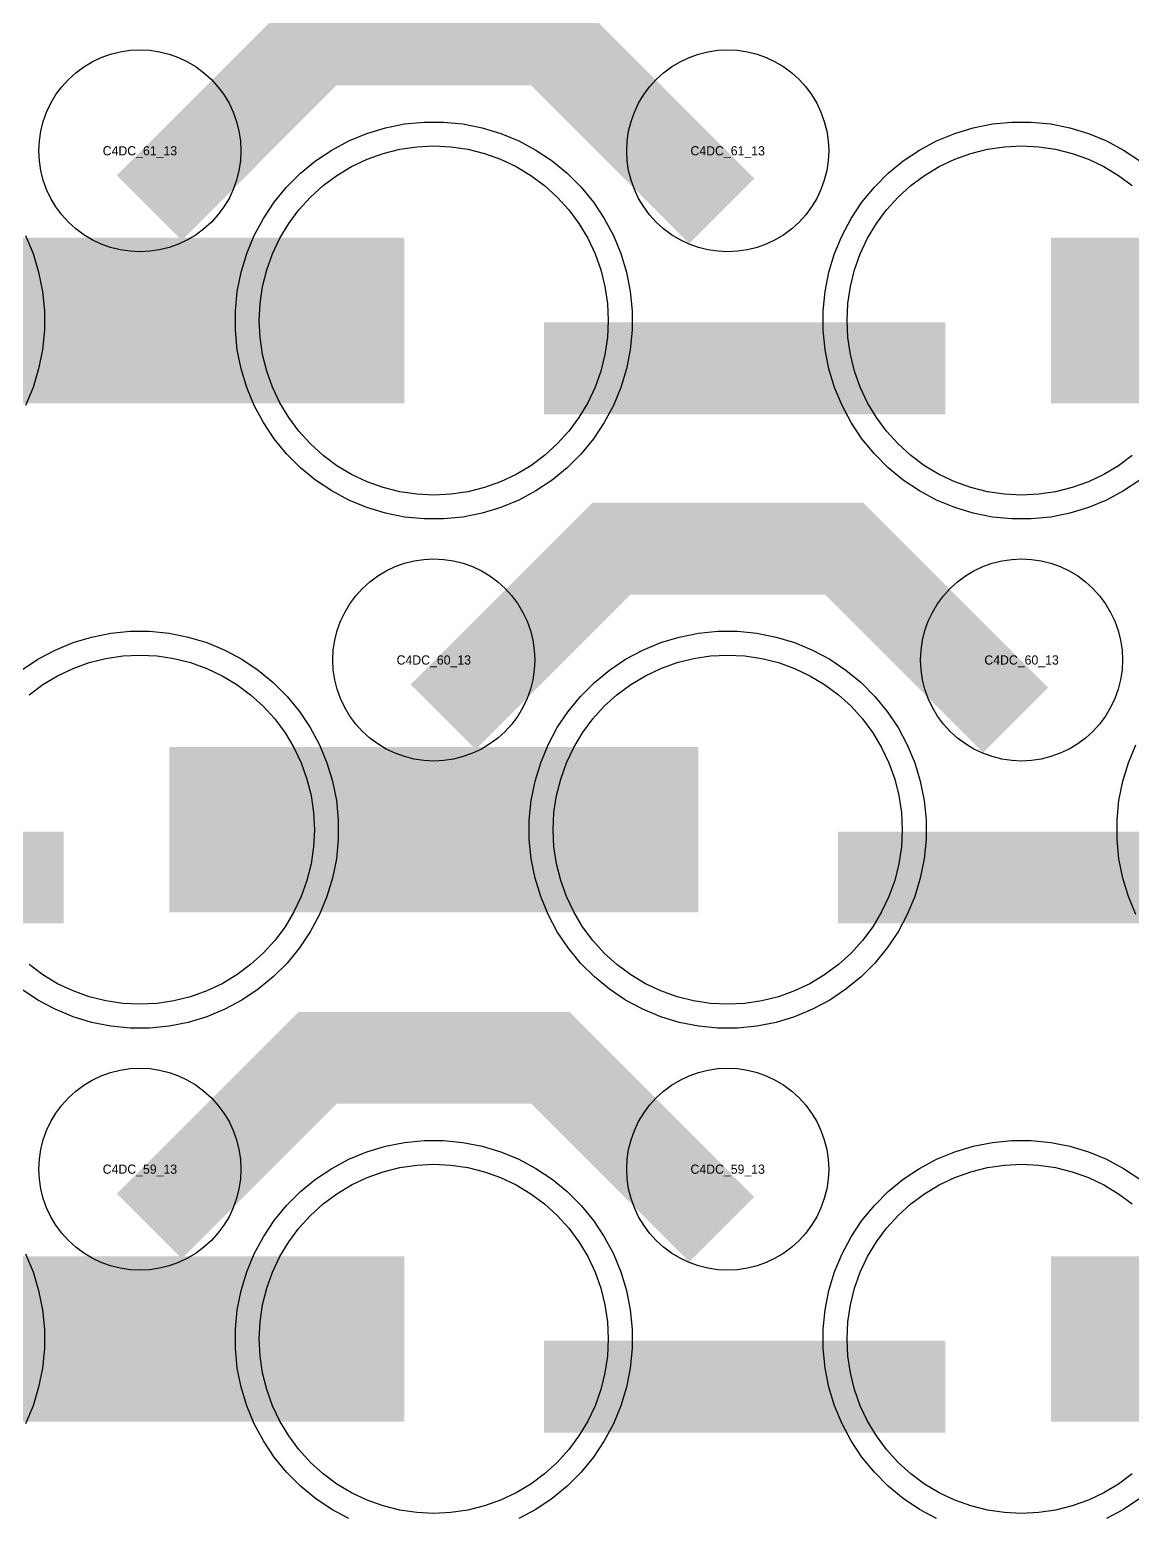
# Model space of a CAD drawing. Extents: x -11880 to 11880, y -14992 to 14992.
# Drawn here: x -7870 to -7569.9, y -6712.8 to -6308 of the extents above; entities that cross this region are included whole.
import ezdxf
from ezdxf.enums import TextEntityAlignment as Align

# ---------------------------------------------------------------- set-up
doc = ezdxf.new("R2010")
doc.units = 0
doc.header["$MEASUREMENT"] = 0
for name, color, linetype in [('GDS_775_DT_237', 138, 'CONTINUOUS'), ('RDL1_FS', 34, 'CONTINUOUS'), ('RDL_BS', 160, 'CONTINUOUS')]:
    doc.layers.add(name, color=color, linetype=linetype)

msp = doc.modelspace()

# ---------------------------------------------------------------- linework, layer by layer
at = {"layer": 'RDL1_FS'}
msp.add_lwpolyline([(-7760, -6434.664), (-7764.657, -6434.435), (-7769.268, -6433.751), (-7773.791, -6432.619), (-7778.181, -6431.047), (-7782.395, -6429.055), (-7786.395, -6426.657), (-7790.14, -6423.879), (-7793.594, -6420.749), (-7796.724, -6417.295), (-7799.502, -6413.55), (-7801.9, -6409.55), (-7803.892, -6405.336), (-7805.464, -6400.946), (-7806.596, -6396.423), (-7807.28, -6391.812), (-7807.509, -6387.155), (-7807.28, -6382.498), (-7806.596, -6377.887), (-7805.464, -6373.364), (-7803.892, -6368.974), (-7801.9, -6364.76), (-7799.502, -6360.76), (-7796.724, -6357.015), (-7793.594, -6353.561), (-7790.14, -6350.431), (-7786.395, -6347.653), (-7782.395, -6345.255), (-7778.181, -6343.263), (-7773.791, -6341.691), (-7769.268, -6340.559), (-7764.657, -6339.875), (-7760, -6339.646), (-7755.343, -6339.875), (-7750.732, -6340.559), (-7746.209, -6341.691), (-7741.819, -6343.263), (-7737.605, -6345.255), (-7733.605, -6347.653), (-7729.86, -6350.431), (-7726.406, -6353.561), (-7723.276, -6357.015), (-7720.498, -6360.76), (-7718.1, -6364.76), (-7716.108, -6368.974), (-7714.536, -6373.364), (-7713.404, -6377.887), (-7712.72, -6382.498), (-7712.491, -6387.155), (-7712.72, -6391.812), (-7713.404, -6396.423), (-7714.536, -6400.946), (-7716.108, -6405.336), (-7718.1, -6409.55), (-7720.498, -6413.55), (-7723.276, -6417.295), (-7726.406, -6420.749), (-7729.86, -6423.879), (-7733.605, -6426.657), (-7737.605, -6429.055), (-7741.819, -6431.047), (-7746.209, -6432.619), (-7750.732, -6433.751), (-7755.343, -6434.435)], close=True, dxfattribs=at)
msp.add_lwpolyline([(-7569.86, -6423.879), (-7573.605, -6426.657), (-7577.605, -6429.055), (-7581.819, -6431.047), (-7586.209, -6432.619), (-7590.732, -6433.751), (-7595.343, -6434.435), (-7600, -6434.664), (-7604.657, -6434.435), (-7609.268, -6433.751), (-7613.791, -6432.619), (-7618.181, -6431.047), (-7622.395, -6429.055), (-7626.395, -6426.657), (-7630.14, -6423.879), (-7633.594, -6420.749), (-7636.724, -6417.295), (-7639.502, -6413.55), (-7641.9, -6409.55), (-7643.892, -6405.336), (-7645.464, -6400.946), (-7646.596, -6396.423), (-7647.28, -6391.812), (-7647.509, -6387.155), (-7647.28, -6382.498), (-7646.596, -6377.887), (-7645.464, -6373.364), (-7643.892, -6368.974), (-7641.9, -6364.76), (-7639.502, -6360.76), (-7636.724, -6357.015), (-7633.594, -6353.561), (-7630.14, -6350.431), (-7626.395, -6347.653), (-7622.395, -6345.255), (-7618.181, -6343.263), (-7613.791, -6341.691), (-7609.268, -6340.559), (-7604.657, -6339.875), (-7600, -6339.646), (-7595.343, -6339.875), (-7590.732, -6340.559), (-7586.209, -6341.691), (-7581.819, -6343.263), (-7577.605, -6345.255), (-7573.605, -6347.653), (-7569.86, -6350.431)], dxfattribs=at)
for points in [[(-7911.998, -6387.155, 45, 45, 0), (-7839.998, -6387.155, 45, 45, 0)], [(-7839.998, -6387.155, 45, 45, 0), (-7767.998, -6387.155, 45, 45, 0)], [(-7591.998, -6387.155, 45, 45, 0), (-7519.998, -6387.155, 45, 45, 0)]]:
    msp.add_lwpolyline(points, format="xyseb", dxfattribs=at)
at = {"layer": 'RDL1_FS', "color": 240, "true_color": 0xed1f24}
for points in [[(-7870.14, -6488.996), (-7866.395, -6486.218), (-7862.395, -6483.82), (-7858.181, -6481.828), (-7853.791, -6480.256), (-7849.268, -6479.124), (-7844.657, -6478.44), (-7840, -6478.211), (-7835.343, -6478.44), (-7830.732, -6479.124), (-7826.209, -6480.256), (-7821.819, -6481.828), (-7817.605, -6483.82), (-7813.605, -6486.218), (-7809.86, -6488.996), (-7806.406, -6492.126), (-7803.276, -6495.58), (-7800.498, -6499.325), (-7798.1, -6503.325), (-7796.108, -6507.539), (-7794.536, -6511.929), (-7793.404, -6516.452), (-7792.72, -6521.063), (-7792.491, -6525.72), (-7792.72, -6530.377), (-7793.404, -6534.988), (-7794.536, -6539.511), (-7796.108, -6543.901), (-7798.1, -6548.115), (-7800.498, -6552.115), (-7803.276, -6555.86), (-7806.406, -6559.314), (-7809.86, -6562.444), (-7813.605, -6565.222), (-7817.605, -6567.62), (-7821.819, -6569.612), (-7826.209, -6571.184), (-7830.732, -6572.316), (-7835.343, -6573), (-7840, -6573.229), (-7844.657, -6573), (-7849.268, -6572.316), (-7853.791, -6571.184), (-7858.181, -6569.612), (-7862.395, -6567.62), (-7866.395, -6565.222), (-7870.14, -6562.444)], [(-7569.86, -6701.009), (-7573.605, -6703.787), (-7577.605, -6706.185), (-7581.819, -6708.177), (-7586.209, -6709.749), (-7590.732, -6710.881), (-7595.343, -6711.565), (-7600, -6711.794), (-7604.657, -6711.565), (-7609.268, -6710.881), (-7613.791, -6709.749), (-7618.181, -6708.177), (-7622.395, -6706.185), (-7626.395, -6703.787), (-7630.14, -6701.009), (-7633.594, -6697.879), (-7636.724, -6694.425), (-7639.502, -6690.68), (-7641.9, -6686.68), (-7643.892, -6682.466), (-7645.464, -6678.076), (-7646.596, -6673.553), (-7647.28, -6668.942), (-7647.509, -6664.285), (-7647.28, -6659.628), (-7646.596, -6655.017), (-7645.464, -6650.494), (-7643.892, -6646.104), (-7641.9, -6641.89), (-7639.502, -6637.89), (-7636.724, -6634.145), (-7633.594, -6630.691), (-7630.14, -6627.561), (-7626.395, -6624.783), (-7622.395, -6622.385), (-7618.181, -6620.393), (-7613.791, -6618.821), (-7609.268, -6617.689), (-7604.657, -6617.005), (-7600, -6616.776), (-7595.343, -6617.005), (-7590.732, -6617.689), (-7586.209, -6618.821), (-7581.819, -6620.393), (-7577.605, -6622.385), (-7573.605, -6624.783), (-7569.86, -6627.561)]]:
    msp.add_lwpolyline(points, dxfattribs=at)
for points in [[(-7680, -6573.229), (-7684.657, -6573), (-7689.268, -6572.316), (-7693.791, -6571.184), (-7698.181, -6569.612), (-7702.395, -6567.62), (-7706.395, -6565.222), (-7710.14, -6562.444), (-7713.594, -6559.314), (-7716.724, -6555.86), (-7719.502, -6552.115), (-7721.9, -6548.115), (-7723.892, -6543.901), (-7725.464, -6539.511), (-7726.596, -6534.988), (-7727.28, -6530.377), (-7727.509, -6525.72), (-7727.28, -6521.063), (-7726.596, -6516.452), (-7725.464, -6511.929), (-7723.892, -6507.539), (-7721.9, -6503.325), (-7719.502, -6499.325), (-7716.724, -6495.58), (-7713.594, -6492.126), (-7710.14, -6488.996), (-7706.395, -6486.218), (-7702.395, -6483.82), (-7698.181, -6481.828), (-7693.791, -6480.256), (-7689.268, -6479.124), (-7684.657, -6478.44), (-7680, -6478.211), (-7675.343, -6478.44), (-7670.732, -6479.124), (-7666.209, -6480.256), (-7661.819, -6481.828), (-7657.605, -6483.82), (-7653.605, -6486.218), (-7649.86, -6488.996), (-7646.406, -6492.126), (-7643.276, -6495.58), (-7640.498, -6499.325), (-7638.1, -6503.325), (-7636.108, -6507.539), (-7634.536, -6511.929), (-7633.404, -6516.452), (-7632.72, -6521.063), (-7632.491, -6525.72), (-7632.72, -6530.377), (-7633.404, -6534.988), (-7634.536, -6539.511), (-7636.108, -6543.901), (-7638.1, -6548.115), (-7640.498, -6552.115), (-7643.276, -6555.86), (-7646.406, -6559.314), (-7649.86, -6562.444), (-7653.605, -6565.222), (-7657.605, -6567.62), (-7661.819, -6569.612), (-7666.209, -6571.184), (-7670.732, -6572.316), (-7675.343, -6573)], [(-7760, -6711.794), (-7764.657, -6711.565), (-7769.268, -6710.881), (-7773.791, -6709.749), (-7778.181, -6708.177), (-7782.395, -6706.185), (-7786.395, -6703.787), (-7790.14, -6701.009), (-7793.594, -6697.879), (-7796.724, -6694.425), (-7799.502, -6690.68), (-7801.9, -6686.68), (-7803.892, -6682.466), (-7805.464, -6678.076), (-7806.596, -6673.553), (-7807.28, -6668.942), (-7807.509, -6664.285), (-7807.28, -6659.628), (-7806.596, -6655.017), (-7805.464, -6650.494), (-7803.892, -6646.104), (-7801.9, -6641.89), (-7799.502, -6637.89), (-7796.724, -6634.145), (-7793.594, -6630.691), (-7790.14, -6627.561), (-7786.395, -6624.783), (-7782.395, -6622.385), (-7778.181, -6620.393), (-7773.791, -6618.821), (-7769.268, -6617.689), (-7764.657, -6617.005), (-7760, -6616.776), (-7755.343, -6617.005), (-7750.732, -6617.689), (-7746.209, -6618.821), (-7741.819, -6620.393), (-7737.605, -6622.385), (-7733.605, -6624.783), (-7729.86, -6627.561), (-7726.406, -6630.691), (-7723.276, -6634.145), (-7720.498, -6637.89), (-7718.1, -6641.89), (-7716.108, -6646.104), (-7714.536, -6650.494), (-7713.404, -6655.017), (-7712.72, -6659.628), (-7712.491, -6664.285), (-7712.72, -6668.942), (-7713.404, -6673.553), (-7714.536, -6678.076), (-7716.108, -6682.466), (-7718.1, -6686.68), (-7720.498, -6690.68), (-7723.276, -6694.425), (-7726.406, -6697.879), (-7729.86, -6701.009), (-7733.605, -6703.787), (-7737.605, -6706.185), (-7741.819, -6708.177), (-7746.209, -6709.749), (-7750.732, -6710.881), (-7755.343, -6711.565)]]:
    msp.add_lwpolyline(points, close=True, dxfattribs=at)
for points in [[(-7831.998, -6525.72, 45, 45, 0), (-7759.998, -6525.72, 45, 45, 0)], [(-7759.998, -6525.72, 45, 45, 0), (-7687.998, -6525.72, 45, 45, 0)], [(-7911.998, -6664.285, 45, 45, 0), (-7839.998, -6664.285, 45, 45, 0)], [(-7839.998, -6664.285, 45, 45, 0), (-7767.998, -6664.285, 45, 45, 0)], [(-7591.998, -6664.285, 45, 45, 0), (-7519.998, -6664.285, 45, 45, 0)]]:
    msp.add_lwpolyline(points, format="xyseb", dxfattribs=at)
at = {"layer": 'RDL_BS'}
for points in [[(-7837.438, -6356.469, 25, 25, 0), (-7791.623, -6310.654, 25, 25, 0), (-7758.07, -6310.654, 25, 25, 0)], [(-7681.599, -6357.368, 25, 25, 0), (-7728.313, -6310.654, 25, 25, 0), (-7758.071, -6310.654, 25, 25, 0)], [(-7729.984, -6400.168, 25, 25, 0), (-7620.719, -6400.168, 25, 25, 0)], [(-7757.438, -6495.034, 25, 25, 0), (-7711.623, -6449.219, 25, 25, 0), (-7678.07, -6449.219, 25, 25, 0)], [(-7601.599, -6495.933, 25, 25, 0), (-7648.313, -6449.219, 25, 25, 0), (-7678.071, -6449.219, 25, 25, 0)], [(-7837.438, -6633.599, 25, 25, 0), (-7791.623, -6587.784, 25, 25, 0), (-7758.07, -6587.784, 25, 25, 0)], [(-7681.599, -6634.498, 25, 25, 0), (-7728.313, -6587.784, 25, 25, 0), (-7758.071, -6587.784, 25, 25, 0)]]:
    msp.add_lwpolyline(points, format="xyseb", dxfattribs=at)
for points in [[(-7840, -6368.461), (-7842.693, -6368.329), (-7845.365, -6367.933), (-7847.984, -6367.276), (-7850.519, -6366.369), (-7852.956, -6365.217), (-7855.28, -6363.824), (-7857.443, -6362.221), (-7859.442, -6360.409), (-7861.254, -6358.41), (-7862.857, -6356.247), (-7864.25, -6353.923), (-7865.402, -6351.486), (-7866.309, -6348.951), (-7866.966, -6346.332), (-7867.362, -6343.66), (-7867.494, -6340.967), (-7867.362, -6338.274), (-7866.966, -6335.602), (-7866.309, -6332.983), (-7865.402, -6330.448), (-7864.25, -6328.011), (-7862.857, -6325.687), (-7861.254, -6323.524), (-7859.442, -6321.525), (-7857.443, -6319.713), (-7855.28, -6318.11), (-7852.956, -6316.717), (-7850.519, -6315.565), (-7847.984, -6314.658), (-7845.365, -6314.001), (-7842.693, -6313.605), (-7840, -6313.473), (-7837.307, -6313.605), (-7834.635, -6314.001), (-7832.016, -6314.658), (-7829.481, -6315.565), (-7827.044, -6316.717), (-7824.72, -6318.11), (-7822.557, -6319.713), (-7820.558, -6321.525), (-7818.746, -6323.524), (-7817.143, -6325.687), (-7815.75, -6328.011), (-7814.598, -6330.448), (-7813.691, -6332.983), (-7813.034, -6335.602), (-7812.638, -6338.274), (-7812.506, -6340.967), (-7812.638, -6343.66), (-7813.034, -6346.332), (-7813.691, -6348.951), (-7814.598, -6351.486), (-7815.75, -6353.923), (-7817.143, -6356.247), (-7818.746, -6358.41), (-7820.558, -6360.409), (-7822.557, -6362.221), (-7824.72, -6363.824), (-7827.044, -6365.217), (-7829.481, -6366.369), (-7832.016, -6367.276), (-7834.635, -6367.933), (-7837.307, -6368.329)], [(-7680, -6368.461), (-7682.693, -6368.329), (-7685.365, -6367.933), (-7687.984, -6367.276), (-7690.519, -6366.369), (-7692.956, -6365.217), (-7695.28, -6363.824), (-7697.443, -6362.221), (-7699.442, -6360.409), (-7701.254, -6358.41), (-7702.857, -6356.247), (-7704.25, -6353.923), (-7705.402, -6351.486), (-7706.309, -6348.951), (-7706.966, -6346.332), (-7707.362, -6343.66), (-7707.494, -6340.967), (-7707.362, -6338.274), (-7706.966, -6335.602), (-7706.309, -6332.983), (-7705.402, -6330.448), (-7704.25, -6328.011), (-7702.857, -6325.687), (-7701.254, -6323.524), (-7699.442, -6321.525), (-7697.443, -6319.713), (-7695.28, -6318.11), (-7692.956, -6316.717), (-7690.519, -6315.565), (-7687.984, -6314.658), (-7685.365, -6314.001), (-7682.693, -6313.605), (-7680, -6313.473), (-7677.307, -6313.605), (-7674.635, -6314.001), (-7672.016, -6314.658), (-7669.481, -6315.565), (-7667.044, -6316.717), (-7664.72, -6318.11), (-7662.557, -6319.713), (-7660.558, -6321.525), (-7658.746, -6323.524), (-7657.143, -6325.687), (-7655.75, -6328.011), (-7654.598, -6330.448), (-7653.691, -6332.983), (-7653.034, -6335.602), (-7652.638, -6338.274), (-7652.506, -6340.967), (-7652.638, -6343.66), (-7653.034, -6346.332), (-7653.691, -6348.951), (-7654.598, -6351.486), (-7655.75, -6353.923), (-7657.143, -6356.247), (-7658.746, -6358.41), (-7660.558, -6360.409), (-7662.557, -6362.221), (-7664.72, -6363.824), (-7667.044, -6365.217), (-7669.481, -6366.369), (-7672.016, -6367.276), (-7674.635, -6367.933), (-7677.307, -6368.329)], [(-7762.644, -6441.155), (-7767.938, -6440.638), (-7773.165, -6439.592), (-7778.205, -6438.061), (-7783.115, -6436.03), (-7787.777, -6433.538), (-7792.191, -6430.591), (-7796.292, -6427.229), (-7800.074, -6423.447), (-7803.436, -6419.346), (-7806.383, -6414.932), (-7808.875, -6410.27), (-7810.906, -6405.36), (-7812.437, -6400.32), (-7813.483, -6395.093), (-7814, -6389.799), (-7814, -6384.511), (-7813.483, -6379.217), (-7812.437, -6373.99), (-7810.906, -6368.95), (-7808.875, -6364.04), (-7806.383, -6359.378), (-7803.436, -6354.964), (-7800.074, -6350.863), (-7796.292, -6347.081), (-7792.191, -6343.719), (-7787.777, -6340.772), (-7783.115, -6338.28), (-7778.205, -6336.249), (-7773.165, -6334.718), (-7767.938, -6333.672), (-7762.644, -6333.155), (-7757.356, -6333.155), (-7752.062, -6333.672), (-7746.835, -6334.718), (-7741.795, -6336.249), (-7736.885, -6338.28), (-7732.223, -6340.772), (-7727.809, -6343.719), (-7723.708, -6347.081), (-7719.926, -6350.863), (-7716.564, -6354.964), (-7713.617, -6359.378), (-7711.125, -6364.04), (-7709.094, -6368.95), (-7707.563, -6373.99), (-7706.517, -6379.217), (-7706, -6384.511), (-7706, -6389.799), (-7706.517, -6395.093), (-7707.563, -6400.32), (-7709.094, -6405.36), (-7711.125, -6410.27), (-7713.617, -6414.932), (-7716.564, -6419.346), (-7719.926, -6423.447), (-7723.708, -6427.229), (-7727.809, -6430.591), (-7732.223, -6433.538), (-7736.885, -6436.03), (-7741.795, -6438.061), (-7746.835, -6439.592), (-7752.062, -6440.638), (-7757.356, -6441.155)], [(-7760, -6507.026), (-7762.693, -6506.894), (-7765.365, -6506.498), (-7767.984, -6505.841), (-7770.519, -6504.934), (-7772.956, -6503.782), (-7775.28, -6502.389), (-7777.443, -6500.786), (-7779.442, -6498.974), (-7781.254, -6496.975), (-7782.857, -6494.812), (-7784.25, -6492.488), (-7785.402, -6490.051), (-7786.309, -6487.516), (-7786.966, -6484.897), (-7787.362, -6482.225), (-7787.494, -6479.532), (-7787.362, -6476.839), (-7786.966, -6474.167), (-7786.309, -6471.548), (-7785.402, -6469.013), (-7784.25, -6466.576), (-7782.857, -6464.252), (-7781.254, -6462.089), (-7779.442, -6460.09), (-7777.443, -6458.278), (-7775.28, -6456.675), (-7772.956, -6455.282), (-7770.519, -6454.13), (-7767.984, -6453.223), (-7765.365, -6452.566), (-7762.693, -6452.17), (-7760, -6452.038), (-7757.307, -6452.17), (-7754.635, -6452.566), (-7752.016, -6453.223), (-7749.481, -6454.13), (-7747.044, -6455.282), (-7744.72, -6456.675), (-7742.557, -6458.278), (-7740.558, -6460.09), (-7738.746, -6462.089), (-7737.143, -6464.252), (-7735.75, -6466.576), (-7734.598, -6469.013), (-7733.691, -6471.548), (-7733.034, -6474.167), (-7732.638, -6476.839), (-7732.506, -6479.532), (-7732.638, -6482.225), (-7733.034, -6484.897), (-7733.691, -6487.516), (-7734.598, -6490.051), (-7735.75, -6492.488), (-7737.143, -6494.812), (-7738.746, -6496.975), (-7740.558, -6498.974), (-7742.557, -6500.786), (-7744.72, -6502.389), (-7747.044, -6503.782), (-7749.481, -6504.934), (-7752.016, -6505.841), (-7754.635, -6506.498), (-7757.307, -6506.894)], [(-7600, -6507.026), (-7602.693, -6506.894), (-7605.365, -6506.498), (-7607.984, -6505.841), (-7610.519, -6504.934), (-7612.956, -6503.782), (-7615.28, -6502.389), (-7617.443, -6500.786), (-7619.442, -6498.974), (-7621.254, -6496.975), (-7622.857, -6494.812), (-7624.25, -6492.488), (-7625.402, -6490.051), (-7626.309, -6487.516), (-7626.966, -6484.897), (-7627.362, -6482.225), (-7627.494, -6479.532), (-7627.362, -6476.839), (-7626.966, -6474.167), (-7626.309, -6471.548), (-7625.402, -6469.013), (-7624.25, -6466.576), (-7622.857, -6464.252), (-7621.254, -6462.089), (-7619.442, -6460.09), (-7617.443, -6458.278), (-7615.28, -6456.675), (-7612.956, -6455.282), (-7610.519, -6454.13), (-7607.984, -6453.223), (-7605.365, -6452.566), (-7602.693, -6452.17), (-7600, -6452.038), (-7597.307, -6452.17), (-7594.635, -6452.566), (-7592.016, -6453.223), (-7589.481, -6454.13), (-7587.044, -6455.282), (-7584.72, -6456.675), (-7582.557, -6458.278), (-7580.558, -6460.09), (-7578.746, -6462.089), (-7577.143, -6464.252), (-7575.75, -6466.576), (-7574.598, -6469.013), (-7573.691, -6471.548), (-7573.034, -6474.167), (-7572.638, -6476.839), (-7572.506, -6479.532), (-7572.638, -6482.225), (-7573.034, -6484.897), (-7573.691, -6487.516), (-7574.598, -6490.051), (-7575.75, -6492.488), (-7577.143, -6494.812), (-7578.746, -6496.975), (-7580.558, -6498.974), (-7582.557, -6500.786), (-7584.72, -6502.389), (-7587.044, -6503.782), (-7589.481, -6504.934), (-7592.016, -6505.841), (-7594.635, -6506.498), (-7597.307, -6506.894)], [(-7840, -6645.591), (-7842.693, -6645.459), (-7845.365, -6645.063), (-7847.984, -6644.406), (-7850.519, -6643.499), (-7852.956, -6642.347), (-7855.28, -6640.954), (-7857.443, -6639.351), (-7859.442, -6637.539), (-7861.254, -6635.54), (-7862.857, -6633.377), (-7864.25, -6631.053), (-7865.402, -6628.616), (-7866.309, -6626.081), (-7866.966, -6623.462), (-7867.362, -6620.79), (-7867.494, -6618.097), (-7867.362, -6615.404), (-7866.966, -6612.732), (-7866.309, -6610.113), (-7865.402, -6607.578), (-7864.25, -6605.141), (-7862.857, -6602.817), (-7861.254, -6600.654), (-7859.442, -6598.655), (-7857.443, -6596.843), (-7855.28, -6595.24), (-7852.956, -6593.847), (-7850.519, -6592.695), (-7847.984, -6591.788), (-7845.365, -6591.131), (-7842.693, -6590.735), (-7840, -6590.603), (-7837.307, -6590.735), (-7834.635, -6591.131), (-7832.016, -6591.788), (-7829.481, -6592.695), (-7827.044, -6593.847), (-7824.72, -6595.24), (-7822.557, -6596.843), (-7820.558, -6598.655), (-7818.746, -6600.654), (-7817.143, -6602.817), (-7815.75, -6605.141), (-7814.598, -6607.578), (-7813.691, -6610.113), (-7813.034, -6612.732), (-7812.638, -6615.404), (-7812.506, -6618.097), (-7812.638, -6620.79), (-7813.034, -6623.462), (-7813.691, -6626.081), (-7814.598, -6628.616), (-7815.75, -6631.053), (-7817.143, -6633.377), (-7818.746, -6635.54), (-7820.558, -6637.539), (-7822.557, -6639.351), (-7824.72, -6640.954), (-7827.044, -6642.347), (-7829.481, -6643.499), (-7832.016, -6644.406), (-7834.635, -6645.063), (-7837.307, -6645.459)], [(-7680, -6645.591), (-7682.693, -6645.459), (-7685.365, -6645.063), (-7687.984, -6644.406), (-7690.519, -6643.499), (-7692.956, -6642.347), (-7695.28, -6640.954), (-7697.443, -6639.351), (-7699.442, -6637.539), (-7701.254, -6635.54), (-7702.857, -6633.377), (-7704.25, -6631.053), (-7705.402, -6628.616), (-7706.309, -6626.081), (-7706.966, -6623.462), (-7707.362, -6620.79), (-7707.494, -6618.097), (-7707.362, -6615.404), (-7706.966, -6612.732), (-7706.309, -6610.113), (-7705.402, -6607.578), (-7704.25, -6605.141), (-7702.857, -6602.817), (-7701.254, -6600.654), (-7699.442, -6598.655), (-7697.443, -6596.843), (-7695.28, -6595.24), (-7692.956, -6593.847), (-7690.519, -6592.695), (-7687.984, -6591.788), (-7685.365, -6591.131), (-7682.693, -6590.735), (-7680, -6590.603), (-7677.307, -6590.735), (-7674.635, -6591.131), (-7672.016, -6591.788), (-7669.481, -6592.695), (-7667.044, -6593.847), (-7664.72, -6595.24), (-7662.557, -6596.843), (-7660.558, -6598.655), (-7658.746, -6600.654), (-7657.143, -6602.817), (-7655.75, -6605.141), (-7654.598, -6607.578), (-7653.691, -6610.113), (-7653.034, -6612.732), (-7652.638, -6615.404), (-7652.506, -6618.097), (-7652.638, -6620.79), (-7653.034, -6623.462), (-7653.691, -6626.081), (-7654.598, -6628.616), (-7655.75, -6631.053), (-7657.143, -6633.377), (-7658.746, -6635.54), (-7660.558, -6637.539), (-7662.557, -6639.351), (-7664.72, -6640.954), (-7667.044, -6642.347), (-7669.481, -6643.499), (-7672.016, -6644.406), (-7674.635, -6645.063), (-7677.307, -6645.459)]]:
    msp.add_lwpolyline(points, close=True, dxfattribs=at)
for points in [[(-7567.809, -6430.591), (-7572.223, -6433.538), (-7576.885, -6436.03), (-7581.795, -6438.061), (-7586.835, -6439.592), (-7592.062, -6440.638), (-7597.356, -6441.155), (-7602.644, -6441.155), (-7607.938, -6440.638), (-7613.165, -6439.592), (-7618.205, -6438.061), (-7623.115, -6436.03), (-7627.777, -6433.538), (-7632.191, -6430.591), (-7636.292, -6427.229), (-7640.074, -6423.447), (-7643.436, -6419.346), (-7646.383, -6414.932), (-7648.875, -6410.27), (-7650.906, -6405.36), (-7652.437, -6400.32), (-7653.483, -6395.093), (-7654, -6389.799), (-7654, -6384.511), (-7653.483, -6379.217), (-7652.437, -6373.99), (-7650.906, -6368.95), (-7648.875, -6364.04), (-7646.383, -6359.378), (-7643.436, -6354.964), (-7640.074, -6350.863), (-7636.292, -6347.081), (-7632.191, -6343.719), (-7627.777, -6340.772), (-7623.115, -6338.28), (-7618.205, -6336.249), (-7613.165, -6334.718), (-7607.938, -6333.672), (-7602.644, -6333.155), (-7597.356, -6333.155), (-7592.062, -6333.672), (-7586.835, -6334.718), (-7581.795, -6336.249), (-7576.885, -6338.28), (-7572.223, -6340.772), (-7567.809, -6343.719)], [(-7871.125, -6364.04), (-7869.094, -6368.95), (-7867.563, -6373.99), (-7866.517, -6379.217), (-7866, -6384.511), (-7866, -6389.799), (-7866.517, -6395.093), (-7867.563, -6400.32), (-7869.094, -6405.36), (-7871.125, -6410.27)]]:
    msp.add_lwpolyline(points, dxfattribs=at)
at = {"layer": 'RDL_BS', "color": 240, "true_color": 0xed1f24}
for points in [[(-7872.191, -6482.284), (-7867.777, -6479.337), (-7863.115, -6476.845), (-7858.205, -6474.814), (-7853.165, -6473.283), (-7847.938, -6472.237), (-7842.644, -6471.72), (-7837.356, -6471.72), (-7832.062, -6472.237), (-7826.835, -6473.283), (-7821.795, -6474.814), (-7816.885, -6476.845), (-7812.223, -6479.337), (-7807.809, -6482.284), (-7803.708, -6485.646), (-7799.926, -6489.428), (-7796.564, -6493.529), (-7793.617, -6497.943), (-7791.125, -6502.605), (-7789.094, -6507.515), (-7787.563, -6512.555), (-7786.517, -6517.782), (-7786, -6523.076), (-7786, -6528.364), (-7786.517, -6533.658), (-7787.563, -6538.885), (-7789.094, -6543.925), (-7791.125, -6548.835), (-7793.617, -6553.497), (-7796.564, -6557.911), (-7799.926, -6562.012), (-7803.708, -6565.794), (-7807.809, -6569.156), (-7812.223, -6572.103), (-7816.885, -6574.595), (-7821.795, -6576.626), (-7826.835, -6578.157), (-7832.062, -6579.203), (-7837.356, -6579.72), (-7842.644, -6579.72), (-7847.938, -6579.203), (-7853.165, -6578.157), (-7858.205, -6576.626), (-7863.115, -6574.595), (-7867.777, -6572.103), (-7872.191, -6569.156)], [(-7568.875, -6548.835), (-7570.906, -6543.925), (-7572.437, -6538.885), (-7573.483, -6533.658), (-7574, -6528.364), (-7574, -6523.076), (-7573.483, -6517.782), (-7572.437, -6512.555), (-7570.906, -6507.515), (-7568.875, -6502.605)], [(-7783.115, -6713.16), (-7787.777, -6710.668), (-7792.191, -6707.721), (-7796.292, -6704.359), (-7800.074, -6700.577), (-7803.436, -6696.476), (-7806.383, -6692.062), (-7808.875, -6687.4), (-7810.906, -6682.49), (-7812.437, -6677.45), (-7813.483, -6672.223), (-7814, -6666.929), (-7814, -6661.641), (-7813.483, -6656.347), (-7812.437, -6651.12), (-7810.906, -6646.08), (-7808.875, -6641.17), (-7806.383, -6636.508), (-7803.436, -6632.094), (-7800.074, -6627.993), (-7796.292, -6624.211), (-7792.191, -6620.849), (-7787.777, -6617.902), (-7783.115, -6615.41), (-7778.205, -6613.379), (-7773.165, -6611.848), (-7767.938, -6610.802), (-7762.644, -6610.285), (-7757.356, -6610.285), (-7752.062, -6610.802), (-7746.835, -6611.848), (-7741.795, -6613.379), (-7736.885, -6615.41), (-7732.223, -6617.902), (-7727.809, -6620.849), (-7723.708, -6624.211), (-7719.926, -6627.993), (-7716.564, -6632.094), (-7713.617, -6636.508), (-7711.125, -6641.17), (-7709.094, -6646.08), (-7707.563, -6651.12), (-7706.517, -6656.347), (-7706, -6661.641), (-7706, -6666.929), (-7706.517, -6672.223), (-7707.563, -6677.45), (-7709.094, -6682.49), (-7711.125, -6687.4), (-7713.617, -6692.062), (-7716.564, -6696.476), (-7719.926, -6700.577), (-7723.708, -6704.359), (-7727.809, -6707.721), (-7732.223, -6710.668), (-7736.885, -6713.16)], [(-7623.115, -6713.16), (-7627.777, -6710.668), (-7632.191, -6707.721), (-7636.292, -6704.359), (-7640.074, -6700.577), (-7643.436, -6696.476), (-7646.383, -6692.062), (-7648.875, -6687.4), (-7650.906, -6682.49), (-7652.437, -6677.45), (-7653.483, -6672.223), (-7654, -6666.929), (-7654, -6661.641), (-7653.483, -6656.347), (-7652.437, -6651.12), (-7650.906, -6646.08), (-7648.875, -6641.17), (-7646.383, -6636.508), (-7643.436, -6632.094), (-7640.074, -6627.993), (-7636.292, -6624.211), (-7632.191, -6620.849), (-7627.777, -6617.902), (-7623.115, -6615.41), (-7618.205, -6613.379), (-7613.165, -6611.848), (-7607.938, -6610.802), (-7602.644, -6610.285), (-7597.356, -6610.285), (-7592.062, -6610.802), (-7586.835, -6611.848), (-7581.795, -6613.379), (-7576.885, -6615.41), (-7572.223, -6617.902), (-7567.809, -6620.849)], [(-7871.125, -6641.17), (-7869.094, -6646.08), (-7867.563, -6651.12), (-7866.517, -6656.347), (-7866, -6661.641), (-7866, -6666.929), (-7866.517, -6672.223), (-7867.563, -6677.45), (-7869.094, -6682.49), (-7871.125, -6687.4)], [(-7567.809, -6707.721), (-7572.223, -6710.668), (-7576.885, -6713.16)]]:
    msp.add_lwpolyline(points, dxfattribs=at)
msp.add_lwpolyline([(-7682.644, -6579.72), (-7687.938, -6579.203), (-7693.165, -6578.157), (-7698.205, -6576.626), (-7703.115, -6574.595), (-7707.777, -6572.103), (-7712.191, -6569.156), (-7716.292, -6565.794), (-7720.074, -6562.012), (-7723.436, -6557.911), (-7726.383, -6553.497), (-7728.875, -6548.835), (-7730.906, -6543.925), (-7732.437, -6538.885), (-7733.483, -6533.658), (-7734, -6528.364), (-7734, -6523.076), (-7733.483, -6517.782), (-7732.437, -6512.555), (-7730.906, -6507.515), (-7728.875, -6502.605), (-7726.383, -6497.943), (-7723.436, -6493.529), (-7720.074, -6489.428), (-7716.292, -6485.646), (-7712.191, -6482.284), (-7707.777, -6479.337), (-7703.115, -6476.845), (-7698.205, -6474.814), (-7693.165, -6473.283), (-7687.938, -6472.237), (-7682.644, -6471.72), (-7677.356, -6471.72), (-7672.062, -6472.237), (-7666.835, -6473.283), (-7661.795, -6474.814), (-7656.885, -6476.845), (-7652.223, -6479.337), (-7647.809, -6482.284), (-7643.708, -6485.646), (-7639.926, -6489.428), (-7636.564, -6493.529), (-7633.617, -6497.943), (-7631.125, -6502.605), (-7629.094, -6507.515), (-7627.563, -6512.555), (-7626.517, -6517.782), (-7626, -6523.076), (-7626, -6528.364), (-7626.517, -6533.658), (-7627.563, -6538.885), (-7629.094, -6543.925), (-7631.125, -6548.835), (-7633.617, -6553.497), (-7636.564, -6557.911), (-7639.926, -6562.012), (-7643.708, -6565.794), (-7647.809, -6569.156), (-7652.223, -6572.103), (-7656.885, -6574.595), (-7661.795, -6576.626), (-7666.835, -6578.157), (-7672.062, -6579.203), (-7677.356, -6579.72)], close=True, dxfattribs=at)
for points in [[(-7969.984, -6538.733, 25, 25, 0), (-7860.719, -6538.733, 25, 25, 0)], [(-7649.984, -6538.733, 25, 25, 0), (-7540.719, -6538.733, 25, 25, 0)], [(-7729.984, -6677.298, 25, 25, 0), (-7620.719, -6677.298, 25, 25, 0)]]:
    msp.add_lwpolyline(points, format="xyseb", dxfattribs=at)

# ---------------------------------------------------------------- texts
at = {"layer": 'GDS_775_DT_237'}
for s, p in [('C4DC_61_13', (-7840, -6340.967)), ('C4DC_61_13', (-7840, -6340.967)), ('C4DC_61_13', (-7680, -6340.967)), ('C4DC_61_13', (-7680, -6340.967)), ('C4DC_60_13', (-7760, -6479.532)), ('C4DC_60_13', (-7760, -6479.532)), ('C4DC_60_13', (-7600, -6479.532)), ('C4DC_60_13', (-7600, -6479.532)), ('C4DC_59_13', (-7840, -6618.097)), ('C4DC_59_13', (-7840, -6618.097)), ('C4DC_59_13', (-7680, -6618.097)), ('C4DC_59_13', (-7680, -6618.097))]:
    msp.add_text(s, height=2.5, dxfattribs=at).set_placement(p, align=Align.MIDDLE_CENTER)

doc.saveas('drawing.dxf')
